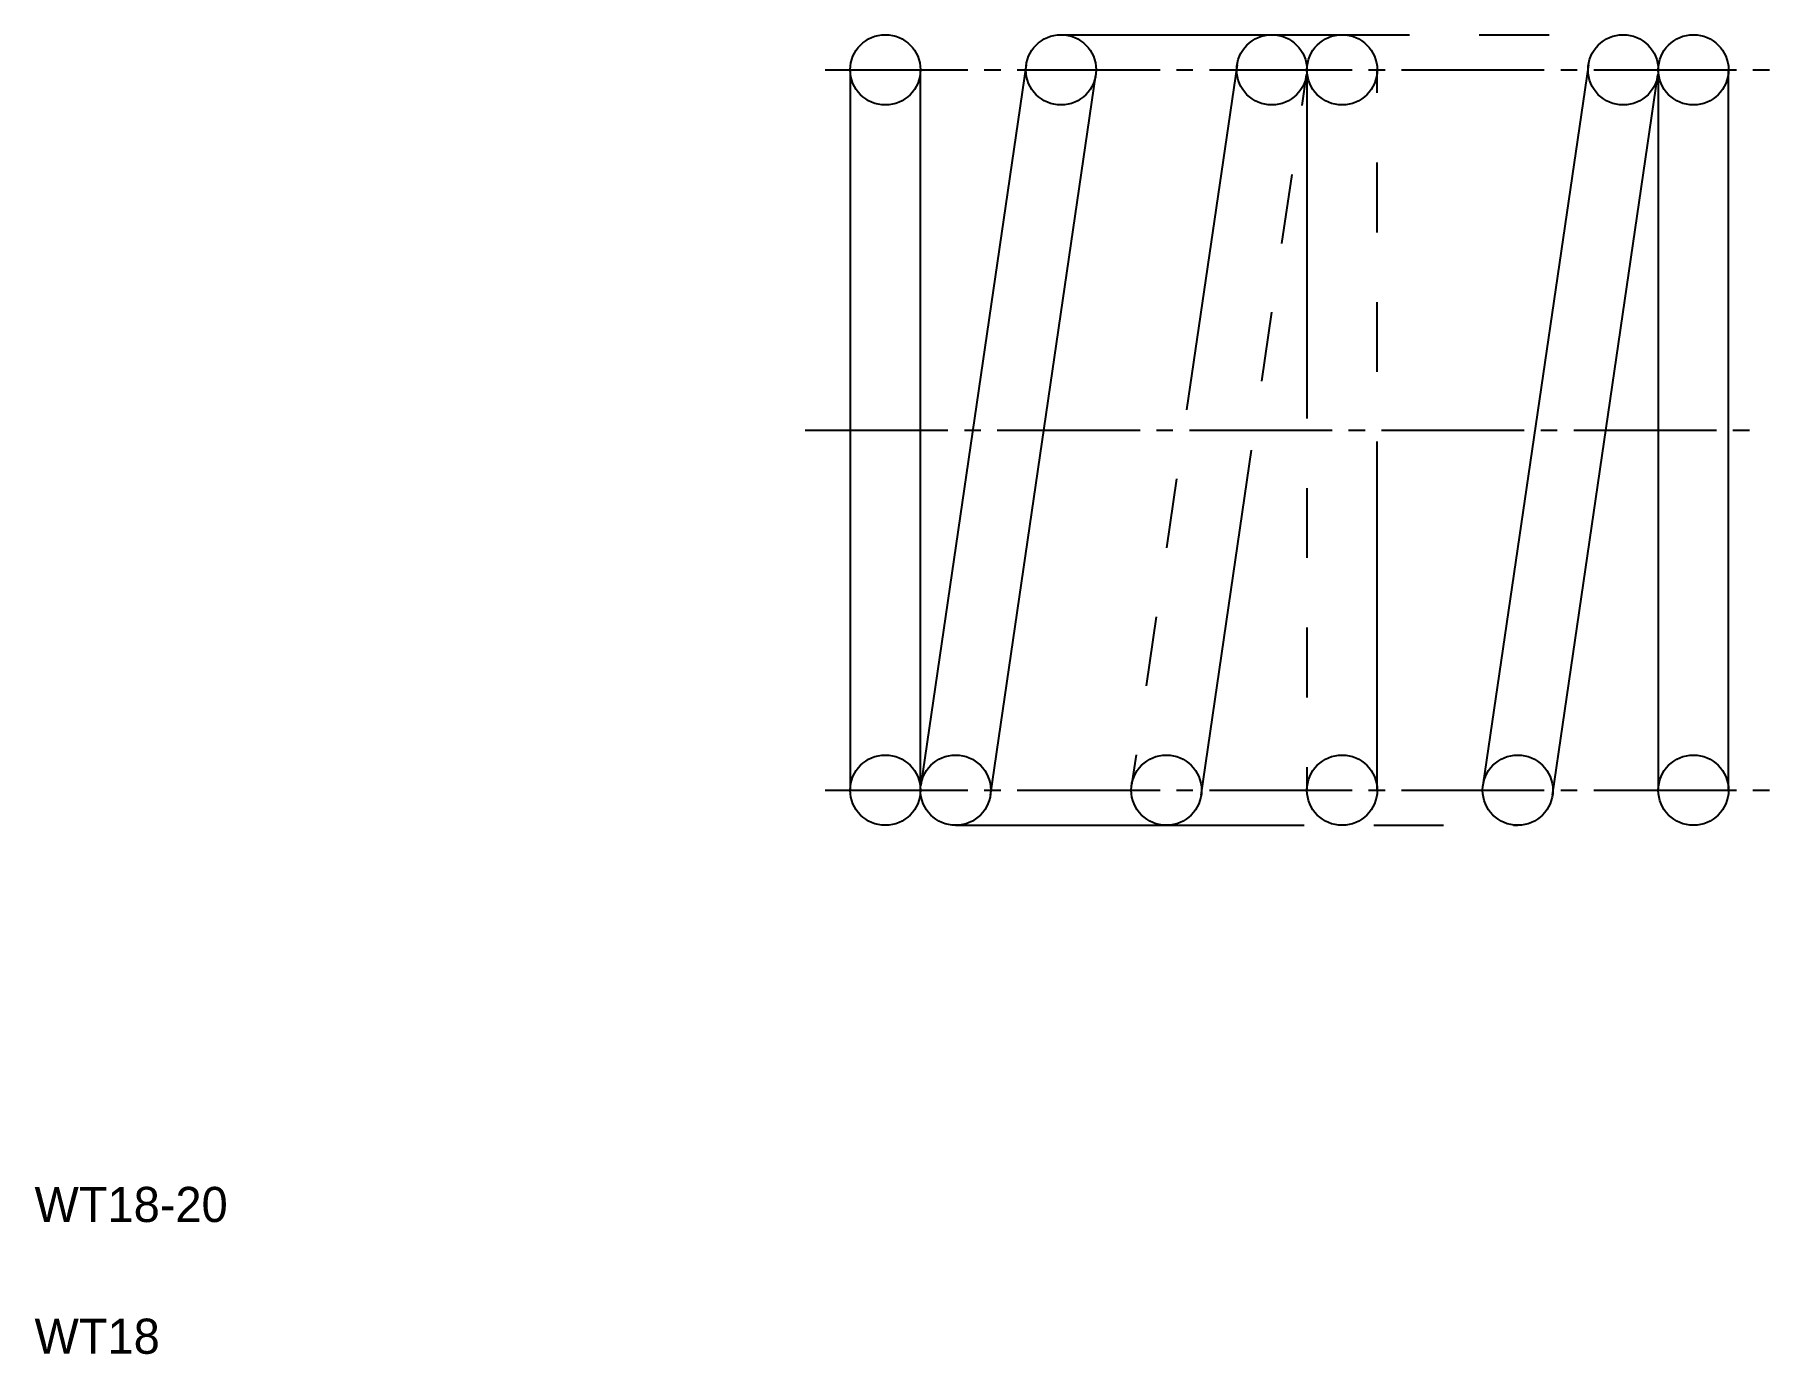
# Model space of a CAD drawing. Extents: x 2 to 41.5, y 2 to 32.
import ezdxf

# ---------------------------------------------------------------- set-up
doc = ezdxf.new("R2010")
doc.units = 0
doc.header["$LTSCALE"] = 0.25
doc.linetypes.add('CENTER', pattern=[17.5, 13, -1.5, 1.5, -1.5])
doc.linetypes.add('PHANTOM', pattern=[63.5, 31.75, -6.35, 6.35, -6.35, 6.35, -6.35])
doc.layers.get('0').update_dxf_attribs({"linetype": 'CONTINUOUS'})
doc.layers.add('CENTER', color=1, linetype='CENTER')

msp = doc.modelspace()

# ---------------------------------------------------------------- linework, layer by layer
at = {"color": 3, "linetype": 'PHANTOM'}
for p, q in [((25.373, 32.032), (38.173, 32.032)), ((29.381, 31.348), (26.981, 14.948)), ((30.973, 31.232), (30.973, 14.832)), ((32.573, 14.832), (32.573, 31.232)), ((28.564, 14.716), (30.964, 31.116)), ((22.973, 14.032), (35.773, 14.032))]:
    msp.add_line(p, q, dxfattribs=at)
at = {"color": 7}
for p, q in [((20.573, 31.232), (20.573, 14.832)), ((22.173, 14.832), (22.173, 31.232)), ((24.581, 31.348), (22.181, 14.948)), ((37.381, 31.348), (34.981, 14.948)), ((38.973, 31.232), (38.973, 14.832)), ((40.573, 14.832), (40.573, 31.232)), ((23.764, 14.716), (26.164, 31.116)), ((36.564, 14.716), (38.964, 31.116))]:
    msp.add_line(p, q, dxfattribs=at)
for p, q in [((26.173, 14.032), (26.173, 14.032)), ((29.373, 14.032), (29.373, 14.032))]:
    msp.add_line(p, q)
for centre in [(21.373, 31.232), (25.373, 31.232), (38.173, 31.232), (39.773, 31.232), (21.373, 14.832), (22.973, 14.832), (35.773, 14.832), (39.773, 14.832)]:
    msp.add_circle(centre, 0.8, dxfattribs=at)
at = {"color": 3, "linetype": 'PHANTOM'}
for centre in [(30.173, 31.232), (31.773, 31.232), (27.773, 14.832), (31.773, 14.832)]:
    msp.add_circle(centre, 0.8, dxfattribs=at)
at = {"layer": 'CENTER', "color": 1, "linetype": 'CENTER'}
for p, q in [((20.002, 31.232), (41.523, 31.232)), ((19.547, 23.032), (41.374, 23.032)), ((20.002, 14.832), (41.523, 14.832))]:
    msp.add_line(p, q, dxfattribs=at)

# ---------------------------------------------------------------- texts
for s, p in [('WT18-20', (2, 5)), ('WT18', (2, 2))]:
    msp.add_text(s, height=0.8).set_placement(p)

doc.saveas('drawing.dxf')
